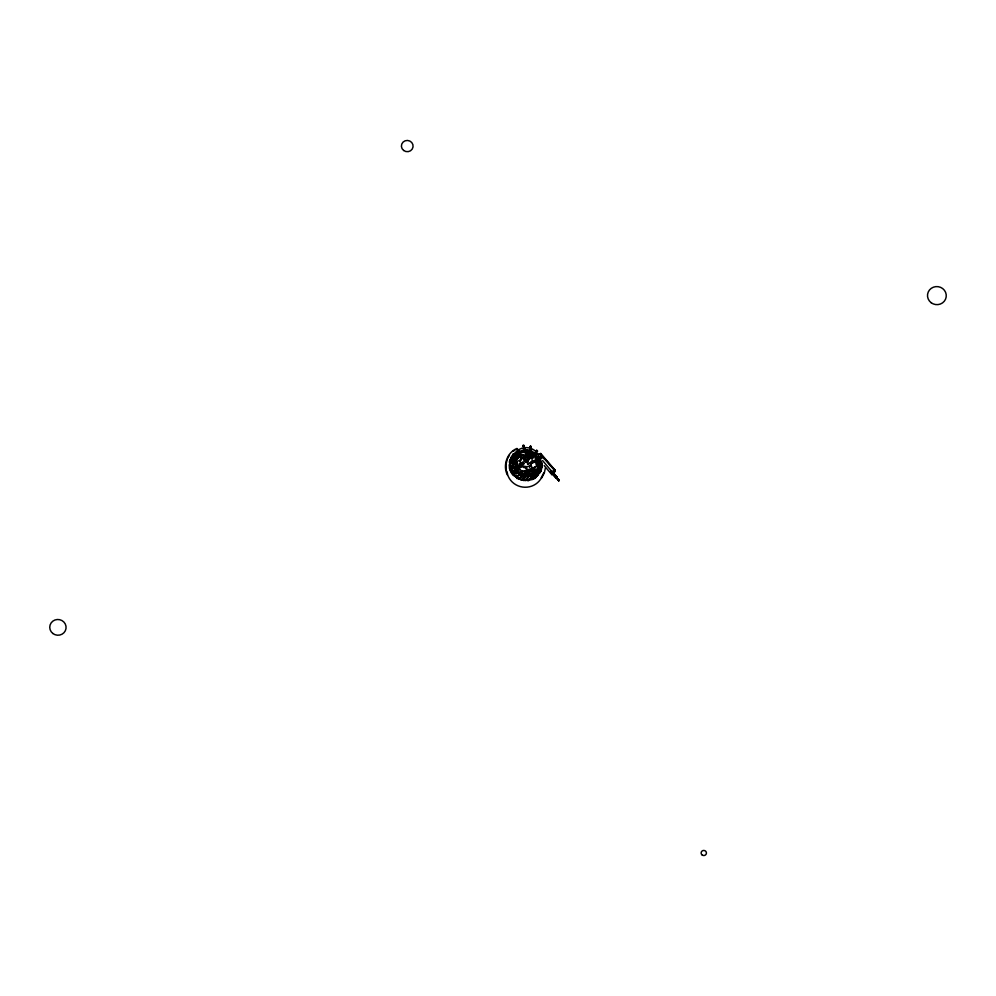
<?xml version="1.0" encoding="UTF-8"?>
<svg xmlns="http://www.w3.org/2000/svg" width="996" height="996" viewBox="0 0 996 996"><rect width="100%" height="100%" fill="white"/><g stroke="black" fill="none" stroke-linecap="round" stroke-linejoin="round"><path stroke-width="1.49" d="M555.768 477.047L554.859 476.026M558.383 479.873L559.167 480.209L556.901 478.267M532.188 461.459L530.631 466.066L530.818 464.659L532.25 468.108M514.808 463.551L517.123 458.397L521.742 455.209M523.747 480.632L523.809 478.155M536.844 458.148L536.458 456.156L536.358 457.998M515.467 460.538L515.355 462.903A10.794 10.383 7.5 0 0 519.165 470L519.651 468.78L515.654 459.131L516.463 462.953M515.654 459.131L515.542 461.509A10.794 10.383 7.5 0 0 519.352 468.593L519.651 468.78M532.175 462.605L532.362 461.198L535.923 459.853L536.732 463.675L536.844 461.31A10.794 10.383 7.5 0 0 536.234 458.658L536.371 456.566L536.819 458.172M536.732 463.675L537.031 459.903A10.794 10.383 7.5 0 0 533.209 452.807L533.034 454.213M515.99 466.215L515.667 464.248L516.302 466.19M517.447 449.333L517.036 449.52M535.711 470.984L536.271 470.336L535.997 471.145M512.94 460.974L512.679 461.223M523.523 445.909L523.597 446.494M528.888 473.498L528.278 473.648L528.801 473.125M541.438 457.961L540.753 458.758L541.077 457.774M533.632 471.594L534.578 471.693M537.429 475.802L537.479 475.142M537.541 474.494L537.915 470.66A48.144 2.851 -87.9 0 1 538.114 468.83L537.442 475.889M522.738 445.461C522.477 446.98 523.983 444.179 523.622 445.461M529.972 447.104C529.025 446.009 532.922 448.225 530.158 446.382M536.72 450.08L537.292 451.026L536.035 450.615M535.039 470.71L535.338 470.137M527.731 474.694L528.303 474.569M540.803 464.609C539.259 466.153 539.695 462.654 540.89 464.746M511.732 460.999L512.243 460.14M510.674 469.676L513.226 468.855M512.616 454.587L513.401 454.226M512.268 461.771L513.002 460.75M512.342 460.252L511.458 460.762M513.687 454.475L513.314 455.16M513.177 453.977L512.679 454.836M513.936 458.235L514.173 456.18L515.642 456.093L519.165 451.748L523.684 449.831C522.614 447.229 526.635 448.872 524.83 450.976L524.469 450.018M514.26 457.363L514.446 455.956M514.621 455.907L514.608 457.313M514.795 455.907L514.422 458.222M514.969 455.944L514.944 457.425M514.658 464.597L515.231 457.338L514.733 462.082L516.936 467.261L516.264 469.128M514.061 456.492L515.467 457.5L515.642 456.093M516.663 449.457C515.99 449.495 518.157 448.984 516.912 448.474C507.263 452.259 502.445 465.418 507.4 474.968M514.808 464.422C513.139 462.194 514.745 460.899 513.438 464.485M517.049 448.686L516.551 449.545M517.571 449.034L517.858 449.706M515.355 467.435L514.583 468.07M515.144 471.631L515.48 469.004M516.936 467.261L515.505 468.494M515.306 468.506L517.783 468.17L521.854 471.033L527.631 471.843L528.552 473.013L529.113 472.253L528.291 471.046L528.689 471.693L533.408 469.651L536.931 465.294L537.877 465.63L537.84 459.318L535.636 454.151L536.209 452.757L534.715 453.168L534.541 454.574L530.532 451.773L527.594 450.989M515.965 466.253L515.604 464.622L516.277 466.19M515.866 467.821L515.729 468.431M521.53 458.26L520.323 453.292L520.136 454.699L517.646 455.645L518.02 453.952A10.794 10.383 7.5 0 1 525.34 450.341L527.805 450.478L527.619 451.885L525.129 452.819M516.389 470.237L516.451 467.722M516.65 468.842L516.476 470.249L516.326 467.846M516.314 470.162L516.501 468.767M516.65 470.286L517.484 468.543L517.26 470.012M516.824 470.286L517.173 468.83M517.148 470.137L517.385 468.668M517.596 469.577L517.783 468.17M518.468 467.771L518.655 466.365L522.215 465.02L522.029 466.427L516.762 468.531M519.389 464.111L519.738 463.19L520.124 464.696L519.725 464.074M521.344 451.2L521.331 452.097L521.406 451.474M521.63 451.151L521.618 451.91L523.012 451.151L521.555 451.636M521.232 459.704L521.792 459.094L520.136 454.699M521.916 455.346L523.211 454.537M523 446.183L523.846 445.473M515.467 457.5L518.978 453.155L522.663 451.014L522.937 451.773L522.95 450.877M522.651 451.835L522.527 450.964M524.12 445.76L523.485 446.843M523.211 454.5L522.763 455.284M520.821 472.627L521.418 471.843M523.684 449.831L523.498 451.238L521.605 451.711M522.639 472.702C519.103 469.577 522.377 473.847 521.755 472.751M522.539 462.642L523.41 462.331L522.141 463.215M523.884 458.421L522.8 458.409L523.423 458.098M524.755 448.76L524.593 450.665M523.709 463.75L522.962 464.111L523.809 463.862M523.112 463.489L523.659 463.949M523.186 462.094L522.763 462.879M523.199 463.775C524.954 462.132 522.203 463.389 523.485 463.862M524.319 456.405L525.104 456.99L524.805 457.849L524.319 456.367L524.406 457.388M524.282 457.401L523.311 457.724M525.004 458.434L524.108 459.704L525.004 458.521M524.157 458.982L524.954 458.123L524.319 459.156M524.344 457.911L523.336 457.886M524.805 457.849L524.157 457.164M526.56 456.268L525.303 451.412M534.553 468.581L534.74 467.174L524.768 470.934L524.581 472.341L527.046 472.465M526.647 457.936L527.145 454.861C534.976 455.595 533.109 468.095 525.415 466.539C517.596 465.804 519.451 453.317 527.145 454.861M528.39 459.965L528.229 461.086L528.39 459.654A1.98 1.905 7.5 0 0 528.191 459.268M528.527 459.231L528.366 460.401L528.478 459.156M528.876 458.397L528.515 458.135A1.843 1.768 7.5 0 0 525.963 456.293A1.843 1.768 7.5 0 0 525.515 459.318A1.843 1.768 7.5 0 0 528.465 458.21L529.486 457.762M527.805 473.399L527.631 471.843M529.474 457.799L528.515 458.172M529.623 457.139L529 457.488M530.893 446.731C529.685 444.552 532.125 447.963 530.457 447.167M528.303 463.912L529.797 463.078L528.963 463.103M529.561 458.21C530.719 457.413 528.689 460.227 530.457 458.011M527.731 474.196L527.818 472.639M529.137 473.548L528.216 474.283L528.565 473.772M528.291 472.764L527.407 473.287M529.362 466.838L530.669 465.954L529.374 466.788M528.689 474.283L529 472.751M529.399 471.718L529.984 470.697L531.092 471.133L529.499 470.934M530.793 462.269L531.03 463.14L536.06 461.223L536.744 466.676L536.931 465.294M529.71 471.569L529.81 470.896C531.391 472.067 531.466 468.892 530.93 470.822M529.884 471.88L529.81 470.896M531.03 463.14L531.715 462.567M532.3 457.475C532.885 455.097 533.595 459.467 532.3 457.438M532.599 457.289L532.848 458.085M531.092 471.133L531.005 470.199M529.972 471.208L531.391 471.133L531.329 470.037M534.852 454.35L535.4 452.582M533.009 471.183C532.175 468.481 534.566 471.88 534.952 469.95M535.375 453.939L535.562 452.533M537.342 464.061L537.155 465.468L537.653 460.725L535.636 454.151M535.562 453.927L535.736 452.52M535.736 453.964L535.91 452.558M533.57 470.722L534.18 468.469L535.051 470.012M535.45 455.558L536.209 452.757M536.122 454.313L536.296 452.906M537.093 450.702L536.035 450.653M536.458 456.156L536.782 458.72M536.794 451.487L537.666 451.2L536.782 451.2M535.512 470.423L535.039 470.224M535.686 469.664L536.52 471.046M537.89 464.186L537.529 465.605M538.039 465.717L538.064 464.223M538.263 465.979L538.226 464.31M538.288 466.477L538.35 464.422M539.969 458.534L542.571 457.513M539.969 457.749L540.417 457.376M540.554 456.915L541.127 457.376L540.019 457.326M541.127 457.376L540.118 457.475M539.546 464.472L540.803 464.646L540.367 465.319M552.357 472.341L551.423 473.075L555.98 478.043L556.938 476.972L552.431 471.768M537.803 455.048L540.691 453.516L555.108 470.162L554.523 472.166L551.834 474.644L554.735 470.56L551.498 472.502L556.291 478.068L556.702 476.997L556.291 478.068M553.527 474.88L554.162 474.208L554.336 475.142L553.876 474.432C555.843 478.553 556.801 476.001 554.286 475.665M553.913 473.922L554.66 474.781M554.573 475.515L554.822 476.362L554.946 475.241M556.017 477.184L555.183 475.739M555.98 478.043L556.166 476.947M557.872 479.499L556.615 478.018L558.88 480.358M558.47 479.113L558.557 480.682M557.785 479.748L558.27 479.088L558.818 480.881M512.205 460.974L512.679 460.588M528.216 473.747L528.727 473.1M516.426 473.934L515.057 471.494A30.801 4.93 62.8 0 1 515.343 471.083L516.588 471.183L516.214 473.399A46.513 14.019 45.5 0 1 514.434 473.61L512.479 473.424M522.838 471.307L522.016 472.365M534.752 478.541L536.657 471.843L534.254 472.191A46.613 8.08 -44.3 0 1 533.906 472.926M545.41 467.971L544.326 472.901L541.737 477.868M538.276 461.36L536.881 458.832L536.197 461.883L530.993 463.227M517.92 449.57L517.646 449.769M522.128 463.252L522.377 462.356M520.037 461.21L521.282 458.421M540.542 454.711L540.691 453.516M535.026 477.856L536.06 474.208A47.372 5.403 -67.5 0 0 536.657 471.843L534.13 472.253L532.91 474.245M531.08 462.443L531.354 461.621L531.378 462.505M539.645 464.285L539.546 464.945M520.908 459.642L521.543 458.222M531.852 479.325L534.503 474.295L532.138 474.046A46.613 10.371 -29.3 0 1 531.067 475.665M507.176 459.405L505.931 464.634L506.267 470M543.841 472.727L541.363 477.495M524.145 459.081L524.593 458.073M534.254 472.191L530.544 475.752M521.443 473.561L521.892 474.27L521.966 473.573M507.748 458.322L509.466 455.072M531.914 479.848L533.321 477.059A46.513 11.242 -48.5 0 0 534.503 474.295L531.989 474.071M529.623 450.678L529.548 451.499L530.594 448.922L531.378 449.619L530.744 451.885L531.192 451.014M534.354 471.768L533.37 471.892M532.138 474.046L527.432 476.96M515.928 456.903L515.218 457.986A47.372 1.83 -66.3 0 1 514.882 458.384L517.223 458.509A46.613 8.08 -44.3 0 0 517.447 458.72M529.274 475.353L532.3 475.851L528.702 480.62M528.141 480.695L532.3 475.851M530.631 451.624L529.909 451.835L530.37 451.138M534.74 467.174L534.541 467.46A10.794 10.383 7.5 0 1 527.22 471.058L524.768 470.934M523.933 477.756L526.473 475.889L529.449 475.378A47.459 12.164 -14 0 1 528.527 476.486M525.228 457.849A1.98 1.905 7.5 0 0 524.817 460.389A1.98 1.905 7.5 0 0 527.419 461.036L527.482 460.862M524.631 480.446L528.453 477.258L526.847 475.727L522.041 476.287M527.407 460.936L527.432 460.974A1.98 1.905 7.5 0 0 528.278 458.596M522.576 473.536L521.194 473.586M540.654 465.057L539.832 464.46M521.555 476.623L521.344 476.81A30.801 8.329 17.1 0 0 521.157 477.009M525.29 480.582L526.971 478.964A47.273 17.418 -15 0 0 528.453 477.258L526.473 475.889M519.974 475.565A46.613 11.641 32.6 0 0 521.008 474.943L523.971 475.627L525.116 477.495A47.435 15.276 -5.1 0 1 523.51 478.777L521.244 480.221M524.406 446.108L523.473 446.893M525.527 457.388L526.859 456.33M551.423 473.075L550.514 471.594L551.435 470.847M556.054 477.794L556.938 476.972M557.548 478.927L557.187 478.03L557.088 478.889M558.806 480.968L558.395 479.798M518.679 475.59A30.801 7.694 32.6 0 1 518.854 475.428L521.219 474.818L516.775 471.307L516.214 473.399L511.956 473.075M521.182 479.624L525.116 477.495L523.61 475.702A46.613 12.599 17.1 0 1 522.614 476.661M521.655 452.035L522.726 451.288M538.562 454.375L540.629 453.628L541.015 454.413M512.853 451.474L514.982 450.167M517.086 478.64L521.929 476.935L521.033 474.955M518.879 454.662L517.049 455.944L519.339 456.666A46.613 10.371 -29.3 0 0 519.489 456.803M514.285 476.076L518.779 475.503L518.605 473.461M521.755 455.097L522.502 454.761M530.071 466.614L530.818 466.277M517.833 454.238L527.805 450.478M516.65 461.546L520.211 460.202M530.358 456.38L533.918 455.035M518.406 478.503L520.696 477.57A48.144 11.666 1.2 0 0 521.929 476.935L520.883 474.806M516.687 468.394L521.842 466.551M516.165 456.38L514.882 458.384L518.455 458.434M538.313 461.571L538.288 460.588M537.728 465.891L540.106 465.045M517.322 473.212L518.493 473.262L518.779 475.503A47.372 14.243 24.5 0 1 517.21 476.013L515.492 476.337M516.438 460.401L515.679 460.837A46.613 5.254 -59 0 0 515.828 460.974M528.254 463.65L529.274 463.626M535.425 470.274L536.159 470.199L535.425 470.809M510.711 469.402L514.658 471.407L510.836 469.788M538.251 461.086L537.84 459.554L539.147 458.932L538.139 458.036L537.392 459.791L538.4 459.48M537.778 465.493L538.512 464.734M525.017 449.57L530.719 450.366L534.715 453.168M526.834 467.971L523.697 467.51L521.194 465.605M526.573 453.392L525.39 453.329M520.273 456.654L519.339 456.666M527.407 454.599L532.785 456.89M525.402 452.844L527.208 453.13M525.153 451.748L527.619 451.885M530.457 446.407L530.868 446.606M514.409 458.596L515.044 458.745M519.514 456.517L517.049 455.944A46.513 3.723 -46.3 0 0 517.908 455.595M528.527 453.728L527.78 453.417A47.435 10.109 -4.7 0 1 526.436 452.732L527.706 454.898A46.613 12.599 17.1 0 0 528.029 455.471M529.947 453.715L526.436 452.732L528.739 455.732M517.833 453.678C516.787 452.01 519.763 449.258 519.115 452.657M530.283 453.902L531.416 454.699M532.885 454.848L529.611 453.305L530.445 455.745A46.613 11.641 32.6 0 0 530.868 456.753M533.246 455.072L532.76 454.736A47.372 10.67 24.1 0 0 533.395 455.458M550.514 471.594L551.523 472.328M555.108 470.162L552.195 471.905L542.608 460.588M540.28 454.039L540.591 454.674M543.206 457.687L543.667 458.621M512.454 466.701L510.637 465.68L512.255 467.348A47.273 10.022 79 0 0 512.479 467.46M540.479 453.765L554.909 470.411M553.776 469.452L540.355 454.325M552.382 472.092L556.901 477.308M558.146 479.599L557.399 478.79M544.177 465.543L551.834 474.644M535.587 469.739L536.358 470.486M511.446 460.102L511.446 460.065A15.961 15.351 7.5 0 0 510.176 462.505M531.129 456.492L530.445 455.745M512.156 462.567L512.878 464.472A47.435 5.254 86.9 0 1 512.417 464.024L511.67 462.555M537.417 459.965L536.881 458.832M536.358 457.799L536.197 456.666M532.91 452.62L536.919 462.269M527.258 469.988L525.826 466.539L526.598 470.249M530.619 455.782L529.611 453.305A48.144 14.554 1.1 0 0 530.656 454.164M540.554 462.206L541.426 464.796A16.471 15.836 7.5 0 1 541.7 467.547M506.665 471.17L507.45 473.498M538.961 464.497L540.318 469.066M539.035 464.833L540.031 468.444M526.685 478.205L527.282 480.632M516.227 465.107L515.916 464.559M515.903 465.169L516.015 465.742M515.99 464.983L516.177 465.456M539.172 471.942L538.674 465.767L538.761 466.95M539.097 470.909L539.234 472.664M536.346 463.364L536.446 464.746M557.125 478.13L558.158 479.263M541.687 477.308A18.351 17.642 7.5 0 1 522.601 487.056A18.351 17.642 7.5 0 1 507.039 472.353M509.778 469.676A15.874 15.276 7.5 0 1 512.479 458.309M526.909 452.084A15.874 15.276 7.5 0 1 533.445 454.188M540.367 462.293A15.874 15.276 7.5 0 1 540.716 471.494A15.961 15.351 7.5 0 0 540.94 464.883M536.396 474.905A13.471 12.96 7.5 0 1 532.076 478.628M527.668 480.097A13.471 12.96 7.5 0 1 525.328 480.246M524.157 480.184A13.471 12.96 7.5 0 1 512.43 463.713M514.434 459.666A13.471 12.96 7.5 0 1 519.812 455.433M538.824 468.63A13.471 12.96 7.5 0 1 538.4 470.859M511.795 469.739A13.471 12.96 7.5 0 1 511.807 467.473M514.957 460.326A13.471 12.96 7.5 0 1 519.613 456.977M540.28 453.715A6.984 1.295 -40.9 0 1 540.355 454.786M528.216 459.019A1.98 1.905 7.5 0 1 527.208 461.522A1.98 1.905 7.5 0 1 524.593 460.513A1.98 1.905 7.5 0 1 525.614 458.011M528.216 460.725A1.98 1.905 7.5 0 1 525.004 461.385A1.98 1.905 7.5 0 1 525.577 458.26M528.042 457.936A1.98 1.905 7.5 0 1 527.731 460.613A1.98 1.905 7.5 0 1 524.942 460.289A1.98 1.905 7.5 0 1 525.253 457.612M527.208 457.338A1.98 1.905 7.5 0 1 527.668 457.587M528.104 460.501A1.843 1.768 7.5 0 1 525.564 462.318A1.843 1.768 7.5 0 1 525.178 459.281M534.366 468.867A10.794 10.383 7.5 0 1 532.287 470.672M532.225 475.702A30.801 5.341 -44.3 0 1 532.374 475.353M516.414 471.531A46.613 7.458 62.8 0 1 516.152 471.618M515.393 471.606A46.613 7.458 62.8 0 1 515.069 471.519M518.43 473.548A46.613 9.885 47.9 0 1 518.269 473.635M526.411 476.188A47.459 12.936 1.6 0 1 526.187 476.412M525.44 477.072A47.459 12.936 1.6 0 1 524.581 477.682M513.164 467.684A47.273 10.022 79 0 1 512.94 467.622M539.483 459.94A13.595 13.073 7.5 0 1 524.942 475.129A13.595 13.073 7.5 0 1 513.326 457.525M514.957 454.512A13.595 13.073 7.5 0 1 517.347 452.01M541.264 462.368A15.961 15.351 7.5 0 1 521.593 479.86M520.273 479.462A15.961 15.351 7.5 0 1 512.417 456.205M540.542 459.554A15.961 15.351 7.5 0 1 531.64 479.088A15.961 15.351 7.5 0 1 511.023 470.884A15.961 15.351 7.5 0 1 518.729 450.877M541.762 462.281A16.471 15.836 7.5 0 1 539.907 472.963M536.284 477.171A16.471 15.836 7.5 0 1 532.686 479.387M513.077 475.204A16.471 15.836 7.5 0 1 509.404 467.771M509.342 462.269A16.471 15.836 7.5 0 1 510.064 459.604M510.599 458.322A16.471 15.836 7.5 0 1 512.006 455.931M509.342 466.19A15.961 15.351 7.5 0 1 512.093 458.72M515.965 454.948A15.961 15.351 7.5 0 1 518.368 453.616M526.486 452.234A15.961 15.351 7.5 0 1 533.097 454.238M509.728 462.119A16.471 15.836 7.5 0 1 513.5 456.33M526.523 451.748A16.471 15.836 7.5 0 1 533.346 453.815M530.532 453.329A15.961 15.351 7.5 0 1 533.072 454.462M540.903 465.095A15.961 15.351 7.5 0 1 541.177 467.771M513.824 461.434L514.608 461.584L513.824 461.434M514.384 455.272L515.181 455.421L514.422 455.172M518.069 450.242L518.866 450.404L518.107 450.155M537.703 463.688L538.487 463.837L537.703 463.688M538.263 457.538L539.048 457.687L538.263 457.538M536.819 464.074L538.388 462.555L536.819 464.074M516.551 467.024L517.335 467.224L516.551 467.024M523.896 447.69L523.884 447.789A13.595 13.073 7.5 0 0 515.891 469.029A13.595 13.073 7.5 0 0 539.06 465.281A13.595 13.073 7.5 0 0 523.908 447.789L524.693 447.789L523.884 447.789M521.804 470.622L522.589 470.822L521.804 470.622M530.283 448.3L531.067 448.499L530.283 448.3M535.537 451.885L536.321 452.084L535.587 451.947M527.531 463.949C528.677 465.779 528.428 461.982 527.531 463.999M553.552 470.722A8.217 1.531 -40.9 0 0 553.191 473.474A6.984 1.295 -40.9 0 0 553.552 470.722M52.875 633.506A8.18 7.868 7.5 0 0 66.01 628.551A8.18 7.868 7.5 0 0 54.867 620.022A8.18 7.868 7.5 0 0 52.875 633.506M931.098 302.672A9.387 9.026 7.5 0 0 946.175 296.982A9.387 9.026 7.5 0 0 933.389 287.197A9.387 9.026 7.5 0 0 931.098 302.672M403.641 150.471A5.852 5.627 7.5 0 0 413.041 146.922A5.852 5.627 7.5 0 0 405.073 140.822A5.852 5.627 7.5 0 0 403.641 150.471M702.143 854.979A2.652 2.552 7.5 0 0 706.401 853.373A2.652 2.552 7.5 0 0 702.79 850.609A2.652 2.552 7.5 0 0 702.143 854.979"/></g></svg>
